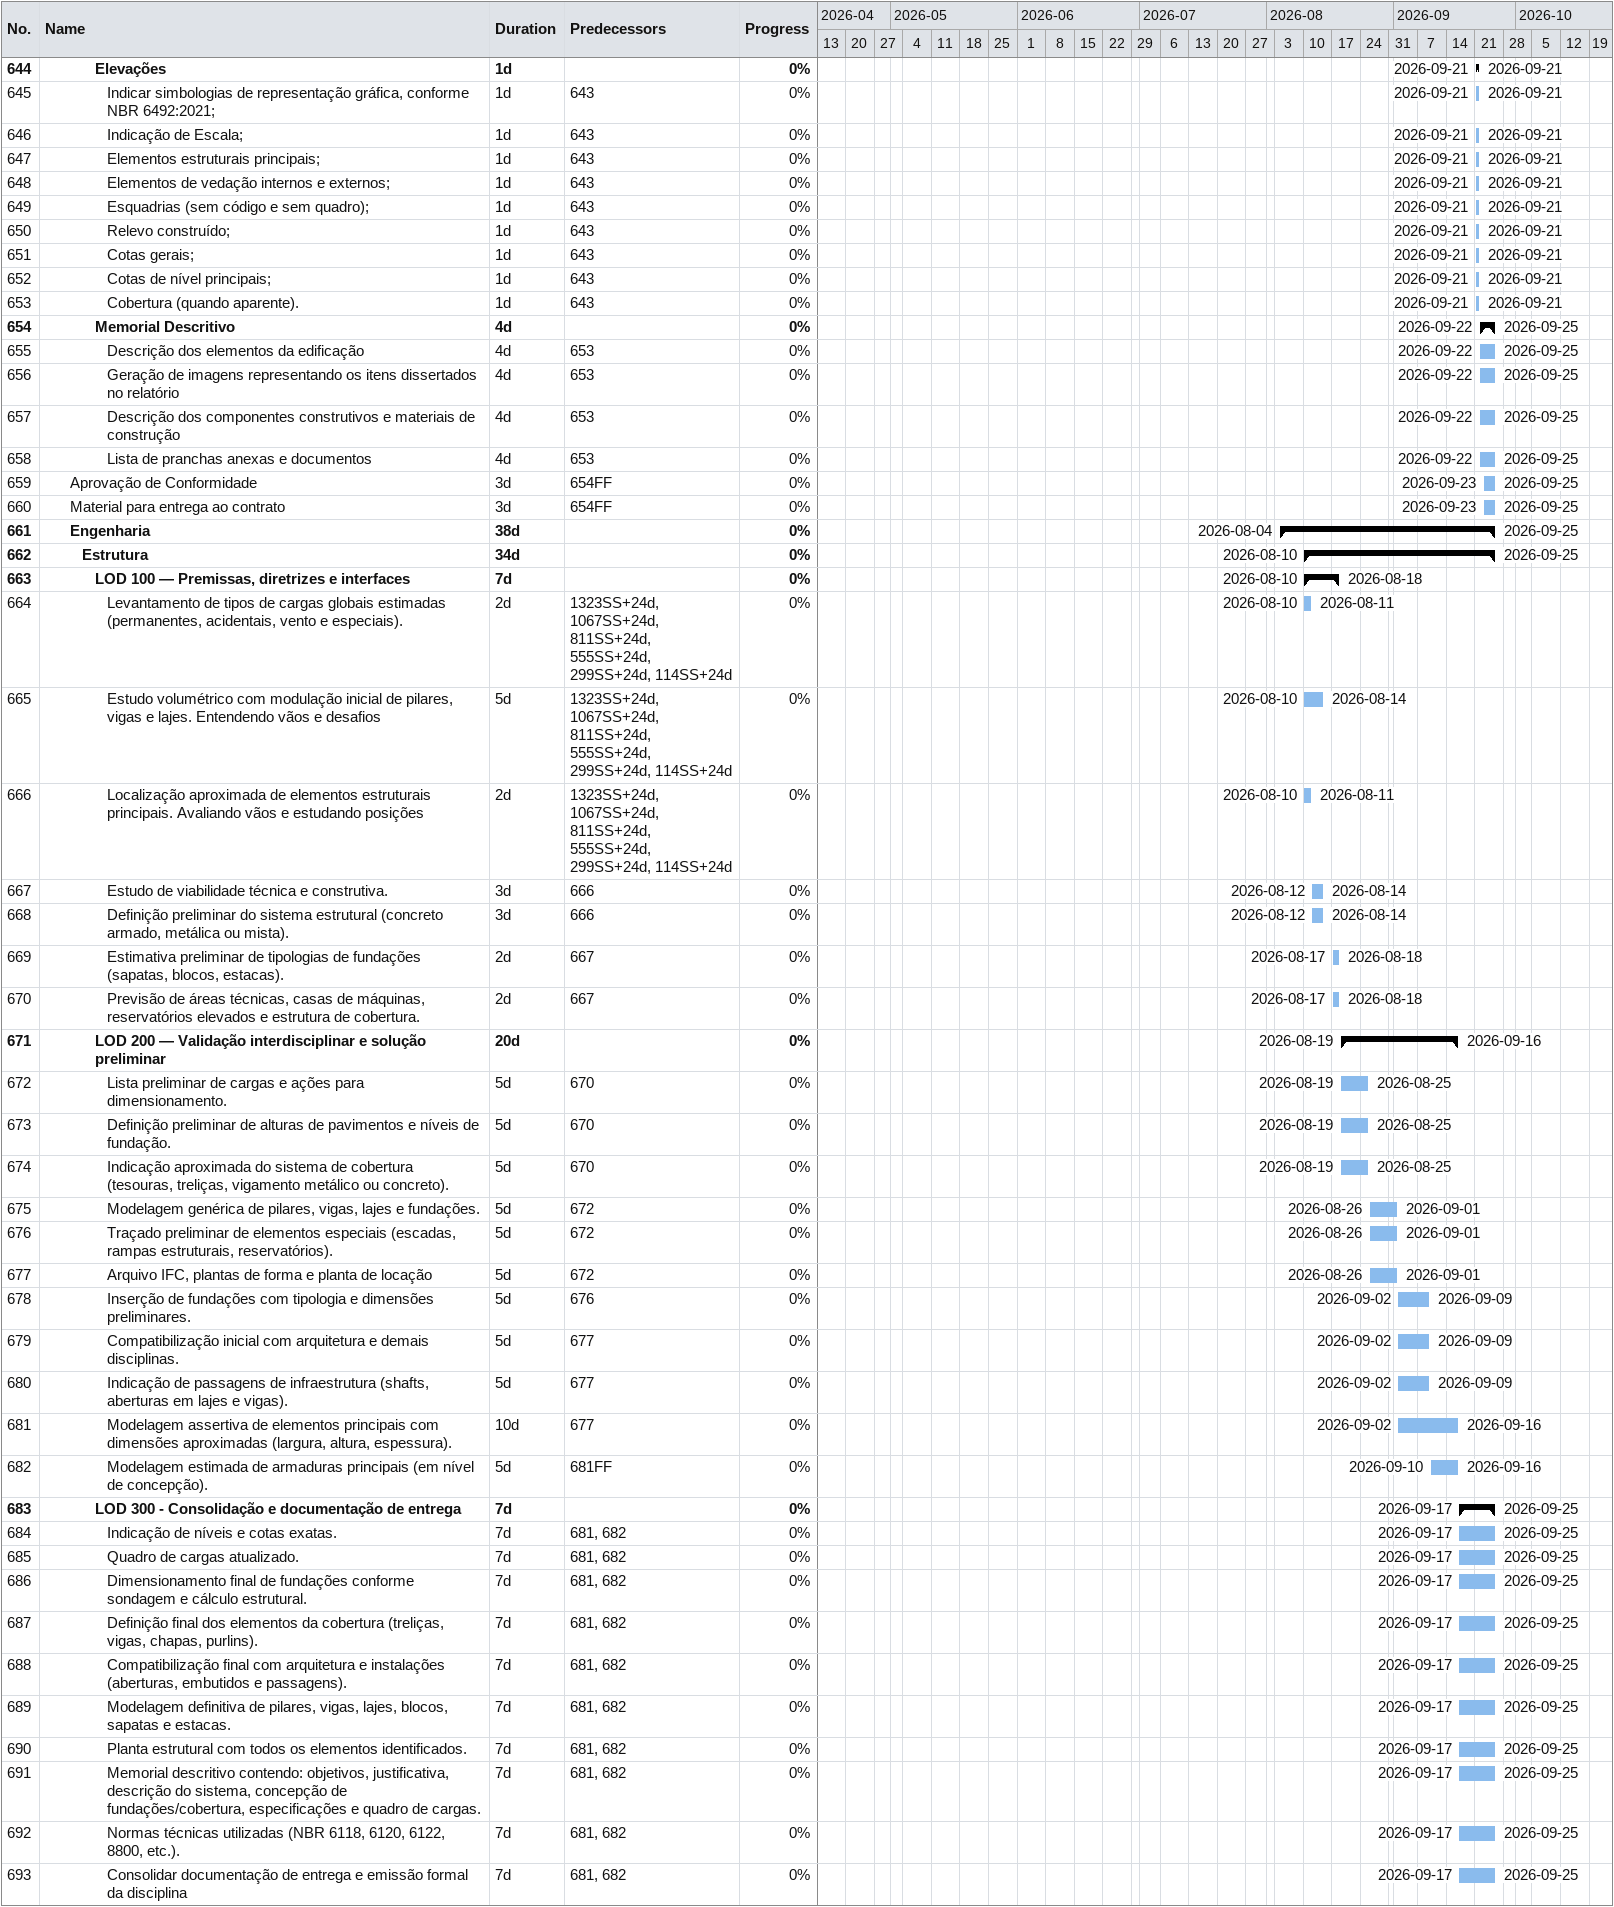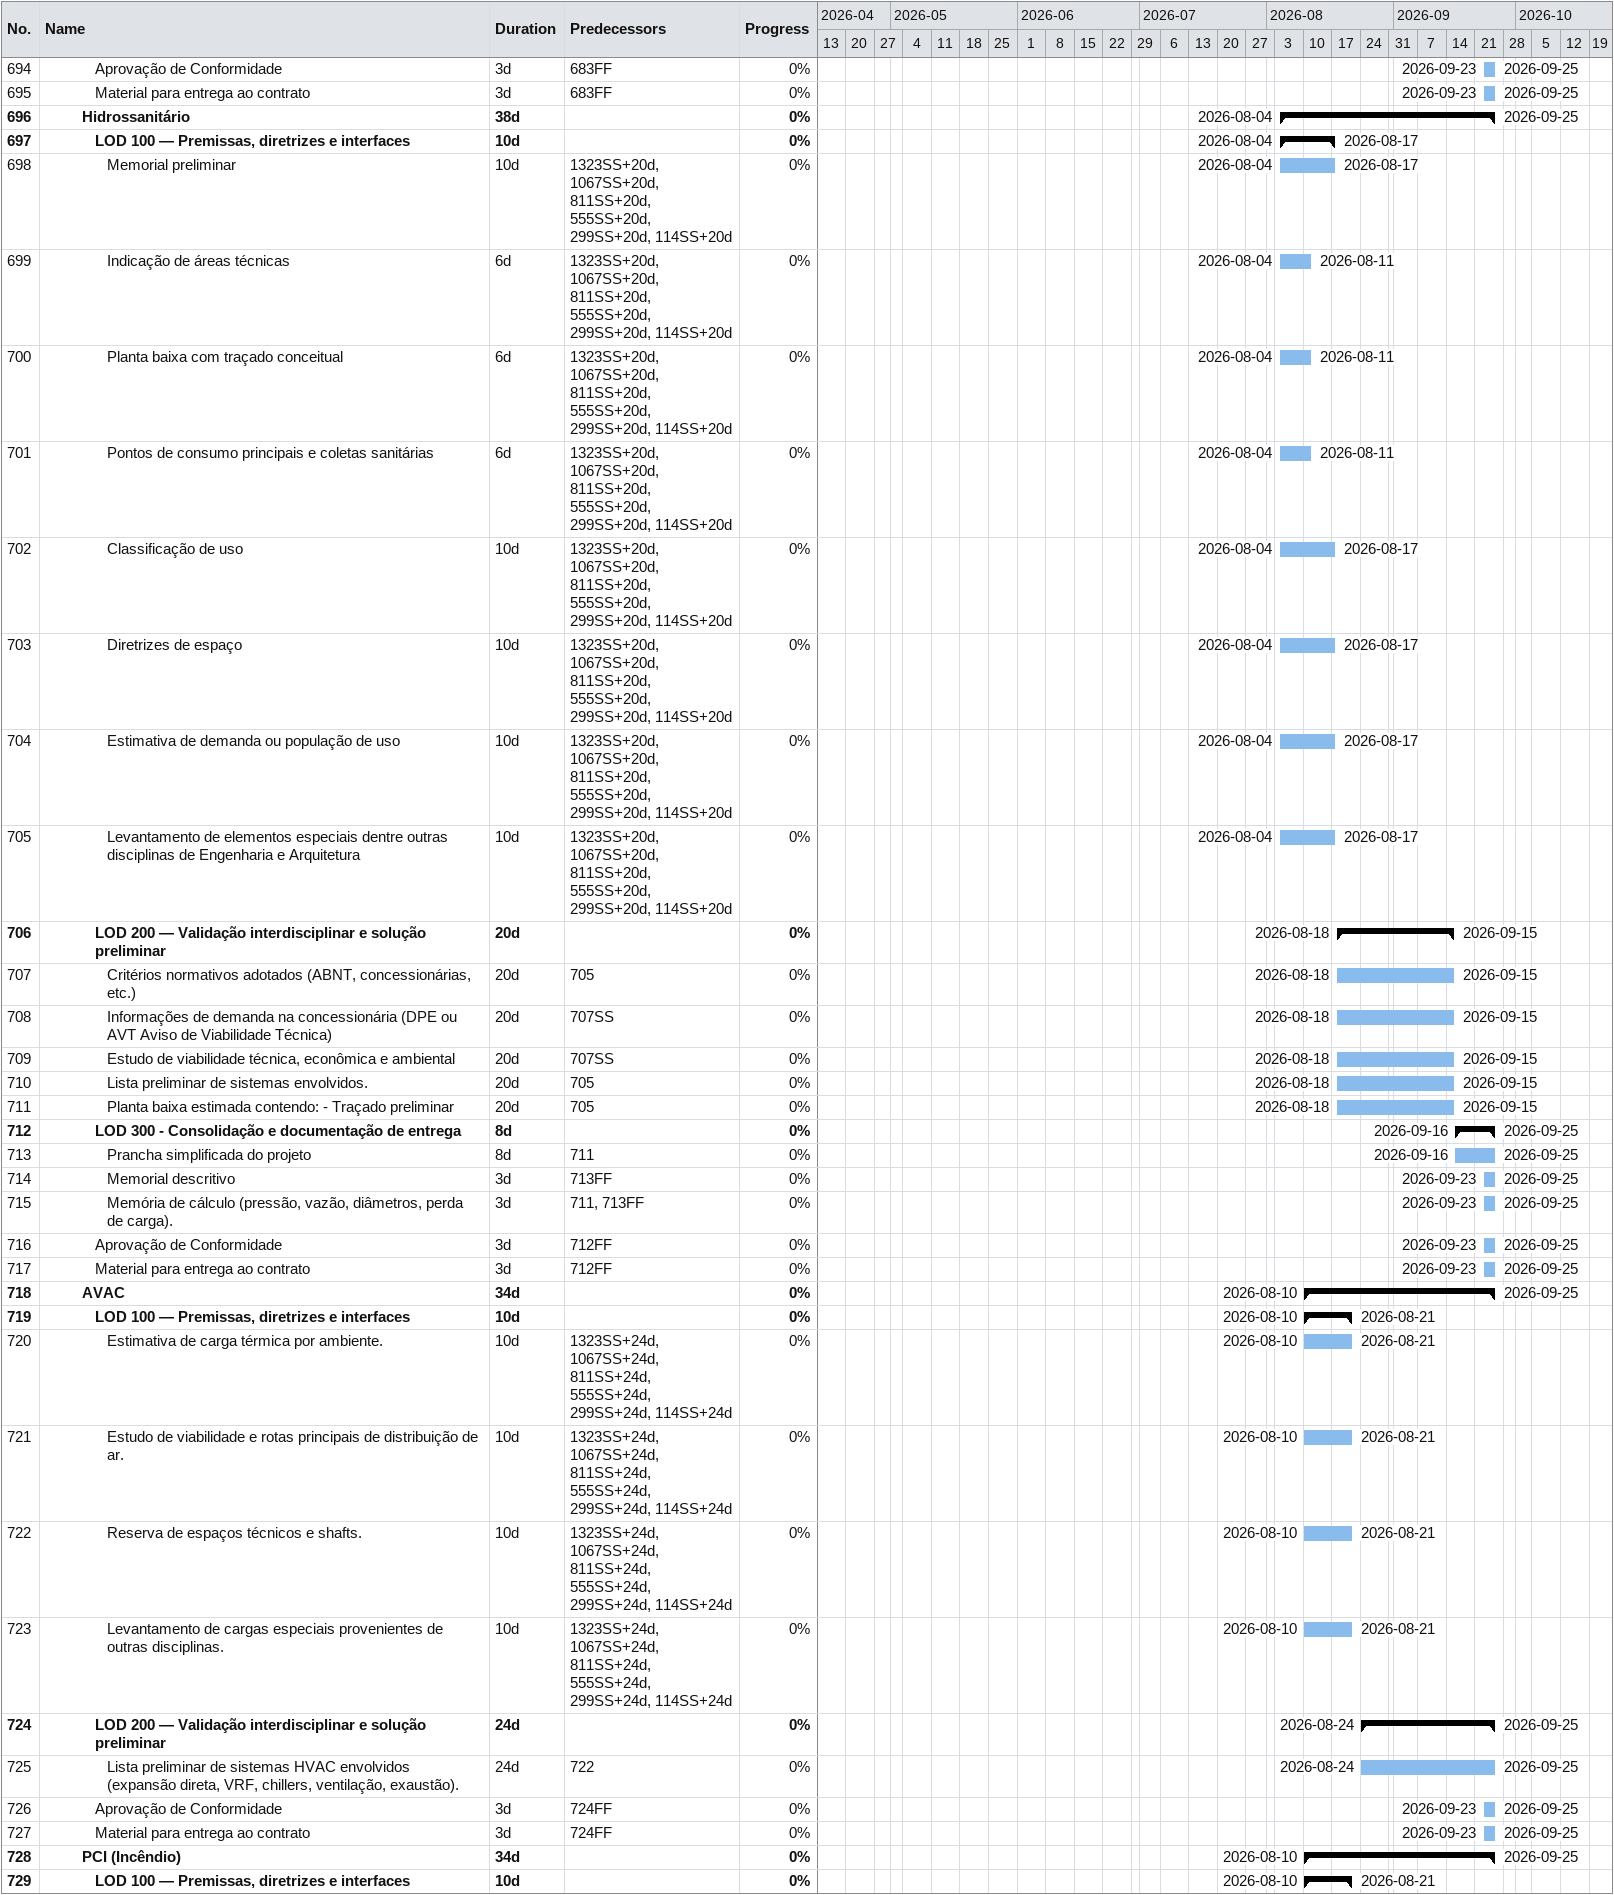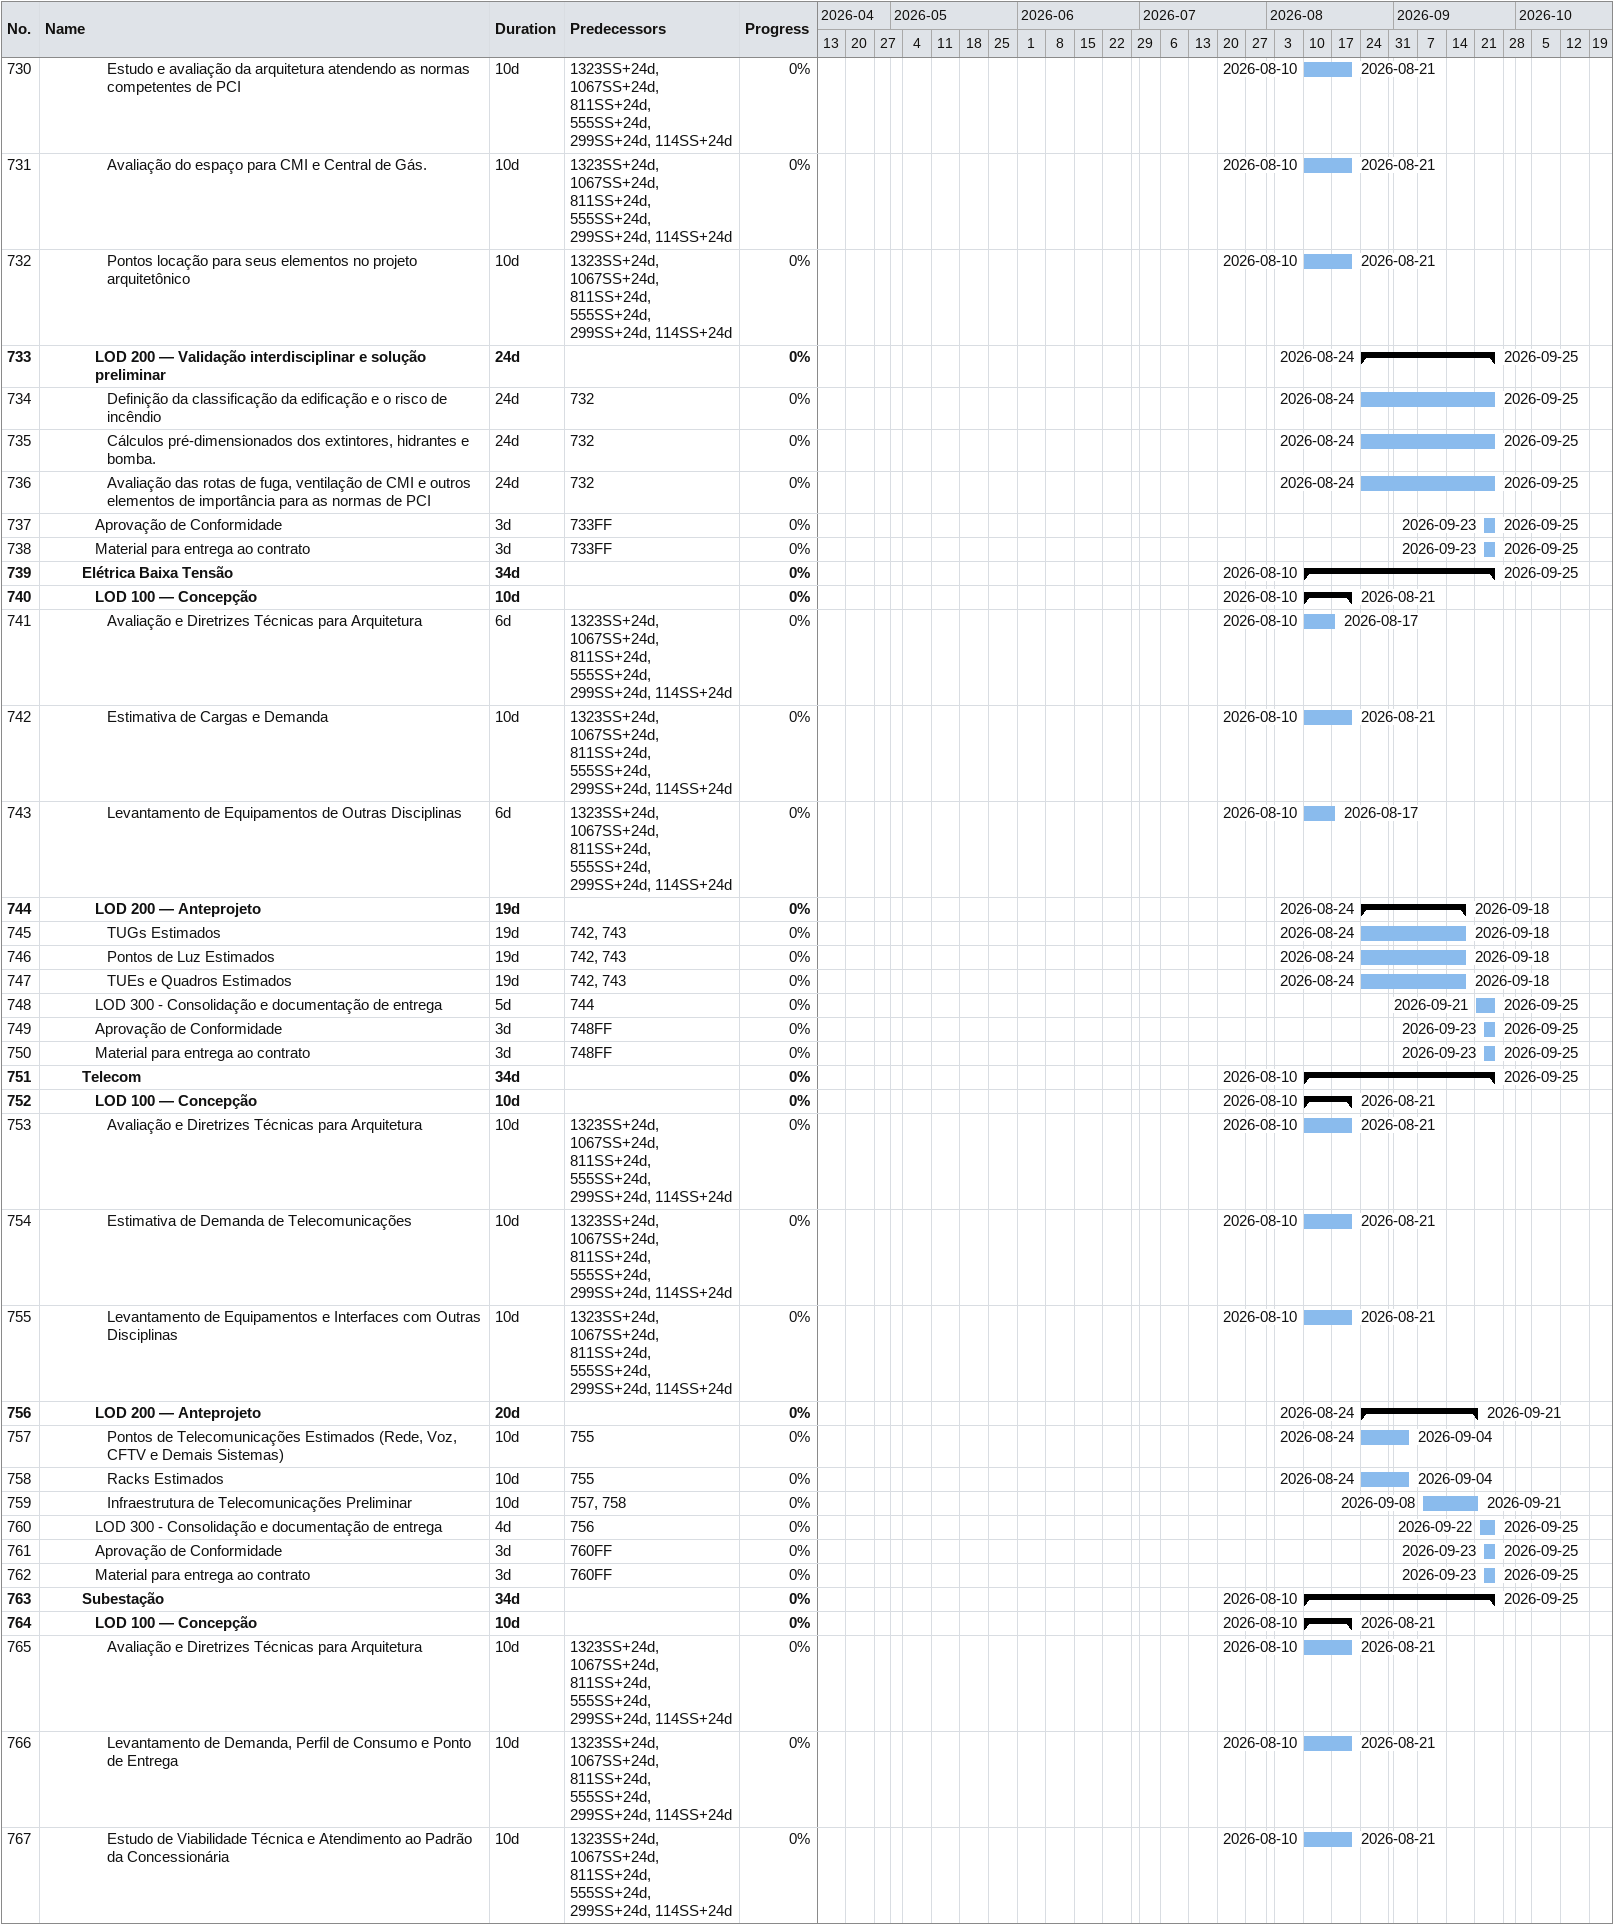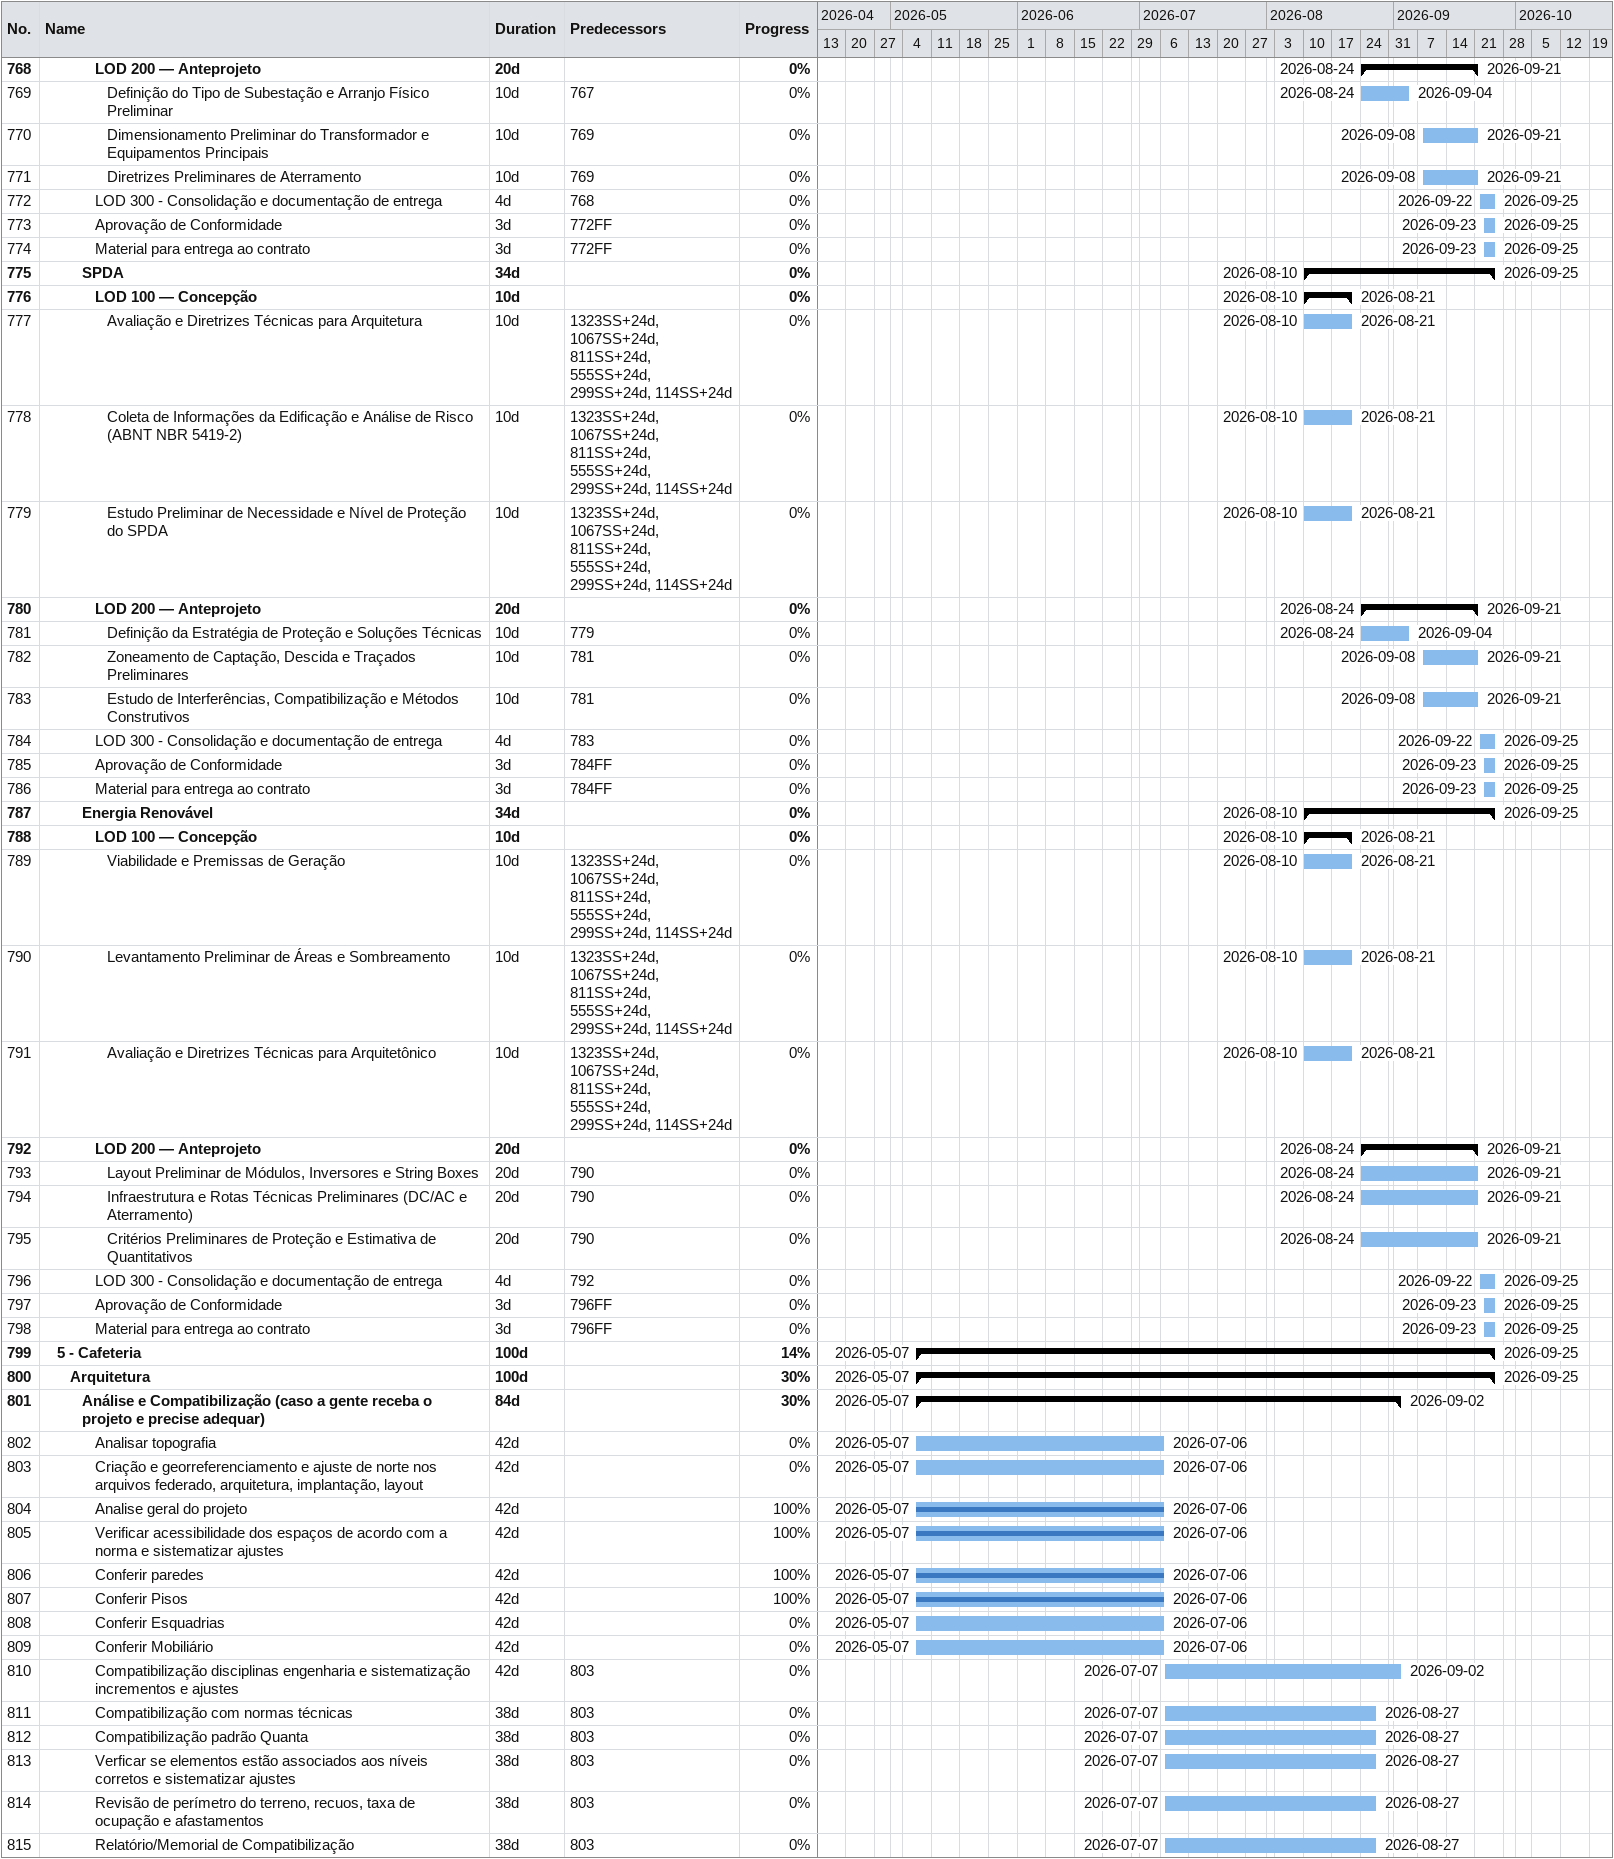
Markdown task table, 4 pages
| ID | Level | Task | Duration | Start | Finish | Predecessors | % complete |
|---|---|---|---|---|---|---|---|
| 644 | 5 | **Elevações** | 1d | 2026-09-21 | 2026-09-21 |  | 0 |
| 645 | 6 | Indicar simbologias de representação gráfica, conforme NBR 6492:2021; | 1d | 2026-09-21 | 2026-09-21 | 643 | 0 |
| 646 | 6 | Indicação de Escala; | 1d | 2026-09-21 | 2026-09-21 | 643 | 0 |
| 647 | 6 | Elementos estruturais principais; | 1d | 2026-09-21 | 2026-09-21 | 643 | 0 |
| 648 | 6 | Elementos de vedação internos e externos; | 1d | 2026-09-21 | 2026-09-21 | 643 | 0 |
| 649 | 6 | Esquadrias (sem código e sem quadro); | 1d | 2026-09-21 | 2026-09-21 | 643 | 0 |
| 650 | 6 | Relevo construído; | 1d | 2026-09-21 | 2026-09-21 | 643 | 0 |
| 651 | 6 | Cotas gerais; | 1d | 2026-09-21 | 2026-09-21 | 643 | 0 |
| 652 | 6 | Cotas de nível principais; | 1d | 2026-09-21 | 2026-09-21 | 643 | 0 |
| 653 | 6 | Cobertura (quando aparente). | 1d | 2026-09-21 | 2026-09-21 | 643 | 0 |
| 654 | 5 | **Memorial Descritivo** | 4d | 2026-09-22 | 2026-09-25 |  | 0 |
| 655 | 6 | Descrição dos elementos da edificação | 4d | 2026-09-22 | 2026-09-25 | 653 | 0 |
| 656 | 6 | Geração de imagens representando os itens dissertados no relatório | 4d | 2026-09-22 | 2026-09-25 | 653 | 0 |
| 657 | 6 | Descrição dos componentes construtivos e materiais de construção | 4d | 2026-09-22 | 2026-09-25 | 653 | 0 |
| 658 | 6 | Lista de pranchas anexas e documentos | 4d | 2026-09-22 | 2026-09-25 | 653 | 0 |
| 659 | 3 | Aprovação de Conformidade | 3d | 2026-09-23 | 2026-09-25 | 654FF | 0 |
| 660 | 3 | Material para entrega ao contrato | 3d | 2026-09-23 | 2026-09-25 | 654FF | 0 |
| 661 | 3 | **Engenharia** | 38d | 2026-08-04 | 2026-09-25 |  | 0 |
| 662 | 4 | **Estrutura** | 34d | 2026-08-10 | 2026-09-25 |  | 0 |
| 663 | 5 | **LOD 100 — Premissas, diretrizes e interfaces** | 7d | 2026-08-10 | 2026-08-18 |  | 0 |
| 664 | 6 | Levantamento de tipos de cargas globais estimadas (permanentes, acidentais, vento e especiais). | 2d | 2026-08-10 | 2026-08-11 | 1323SS+24d, 1067SS+24d, 811SS+24d, 555SS+24d, 299SS+24d, 114SS+24d | 0 |
| 665 | 6 | Estudo volumétrico com modulação inicial de pilares, vigas e lajes. Entendendo vãos e desafios | 5d | 2026-08-10 | 2026-08-14 | 1323SS+24d, 1067SS+24d, 811SS+24d, 555SS+24d, 299SS+24d, 114SS+24d | 0 |
| 666 | 6 | Localização aproximada de elementos estruturais principais. Avaliando vãos e estudando posições | 2d | 2026-08-10 | 2026-08-11 | 1323SS+24d, 1067SS+24d, 811SS+24d, 555SS+24d, 299SS+24d, 114SS+24d | 0 |
| 667 | 6 | Estudo de viabilidade técnica e construtiva. | 3d | 2026-08-12 | 2026-08-14 | 666 | 0 |
| 668 | 6 | Definição preliminar do sistema estrutural (concreto armado, metálica ou mista). | 3d | 2026-08-12 | 2026-08-14 | 666 | 0 |
| 669 | 6 | Estimativa preliminar de tipologias de fundações (sapatas, blocos, estacas). | 2d | 2026-08-17 | 2026-08-18 | 667 | 0 |
| 670 | 6 | Previsão de áreas técnicas, casas de máquinas, reservatórios elevados e estrutura de cobertura. | 2d | 2026-08-17 | 2026-08-18 | 667 | 0 |
| 671 | 5 | **LOD 200 — Validação interdisciplinar e solução preliminar** | 20d | 2026-08-19 | 2026-09-16 |  | 0 |
| 672 | 6 | Lista preliminar de cargas e ações para dimensionamento. | 5d | 2026-08-19 | 2026-08-25 | 670 | 0 |
| 673 | 6 | Definição preliminar de alturas de pavimentos e níveis de fundação. | 5d | 2026-08-19 | 2026-08-25 | 670 | 0 |
| 674 | 6 | Indicação aproximada do sistema de cobertura (tesouras, treliças, vigamento metálico ou concreto). | 5d | 2026-08-19 | 2026-08-25 | 670 | 0 |
| 675 | 6 | Modelagem genérica de pilares, vigas, lajes e fundações. | 5d | 2026-08-26 | 2026-09-01 | 672 | 0 |
| 676 | 6 | Traçado preliminar de elementos especiais (escadas, rampas estruturais, reservatórios). | 5d | 2026-08-26 | 2026-09-01 | 672 | 0 |
| 677 | 6 | Arquivo IFC, plantas de forma e planta de locação | 5d | 2026-08-26 | 2026-09-01 | 672 | 0 |
| 678 | 6 | Inserção de fundações com tipologia e dimensões preliminares. | 5d | 2026-09-02 | 2026-09-09 | 676 | 0 |
| 679 | 6 | Compatibilização inicial com arquitetura e demais disciplinas. | 5d | 2026-09-02 | 2026-09-09 | 677 | 0 |
| 680 | 6 | Indicação de passagens de infraestrutura (shafts, aberturas em lajes e vigas). | 5d | 2026-09-02 | 2026-09-09 | 677 | 0 |
| 681 | 6 | Modelagem assertiva de elementos principais com dimensões aproximadas (largura, altura, espessura). | 10d | 2026-09-02 | 2026-09-16 | 677 | 0 |
| 682 | 6 | Modelagem estimada de armaduras principais (em nível de concepção). | 5d | 2026-09-10 | 2026-09-16 | 681FF | 0 |
| 683 | 5 | **LOD 300 - Consolidação e documentação de entrega** | 7d | 2026-09-17 | 2026-09-25 |  | 0 |
| 684 | 6 | Indicação de níveis e cotas exatas. | 7d | 2026-09-17 | 2026-09-25 | 681, 682 | 0 |
| 685 | 6 | Quadro de cargas atualizado. | 7d | 2026-09-17 | 2026-09-25 | 681, 682 | 0 |
| 686 | 6 | Dimensionamento final de fundações conforme sondagem e cálculo estrutural. | 7d | 2026-09-17 | 2026-09-25 | 681, 682 | 0 |
| 687 | 6 | Definição final dos elementos da cobertura (treliças, vigas, chapas, purlins). | 7d | 2026-09-17 | 2026-09-25 | 681, 682 | 0 |
| 688 | 6 | Compatibilização final com arquitetura e instalações (aberturas, embutidos e passagens). | 7d | 2026-09-17 | 2026-09-25 | 681, 682 | 0 |
| 689 | 6 | Modelagem definitiva de pilares, vigas, lajes, blocos, sapatas e estacas. | 7d | 2026-09-17 | 2026-09-25 | 681, 682 | 0 |
| 690 | 6 | Planta estrutural com todos os elementos identificados. | 7d | 2026-09-17 | 2026-09-25 | 681, 682 | 0 |
| 691 | 6 | Memorial descritivo contendo: objetivos, justificativa, descrição do sistema, concepção de fundações/cobertura, especificações e quadro de cargas. | 7d | 2026-09-17 | 2026-09-25 | 681, 682 | 0 |
| 692 | 6 | Normas técnicas utilizadas (NBR 6118, 6120, 6122, 8800, etc.). | 7d | 2026-09-17 | 2026-09-25 | 681, 682 | 0 |
| 693 | 6 | Consolidar documentação de entrega e emissão formal da disciplina | 7d | 2026-09-17 | 2026-09-25 | 681, 682 | 0 |
| 694 | 5 | Aprovação de Conformidade | 3d | 2026-09-23 | 2026-09-25 | 683FF | 0 |
| 695 | 5 | Material para entrega ao contrato | 3d | 2026-09-23 | 2026-09-25 | 683FF | 0 |
| 696 | 4 | **Hidrossanitário** | 38d | 2026-08-04 | 2026-09-25 |  | 0 |
| 697 | 5 | **LOD 100 — Premissas, diretrizes e interfaces** | 10d | 2026-08-04 | 2026-08-17 |  | 0 |
| 698 | 6 | Memorial preliminar | 10d | 2026-08-04 | 2026-08-17 | 1323SS+20d, 1067SS+20d, 811SS+20d, 555SS+20d, 299SS+20d, 114SS+20d | 0 |
| 699 | 6 | Indicação de áreas técnicas | 6d | 2026-08-04 | 2026-08-11 | 1323SS+20d, 1067SS+20d, 811SS+20d, 555SS+20d, 299SS+20d, 114SS+20d | 0 |
| 700 | 6 | Planta baixa com traçado conceitual | 6d | 2026-08-04 | 2026-08-11 | 1323SS+20d, 1067SS+20d, 811SS+20d, 555SS+20d, 299SS+20d, 114SS+20d | 0 |
| 701 | 6 | Pontos de consumo principais e coletas sanitárias | 6d | 2026-08-04 | 2026-08-11 | 1323SS+20d, 1067SS+20d, 811SS+20d, 555SS+20d, 299SS+20d, 114SS+20d | 0 |
| 702 | 6 | Classificação de uso | 10d | 2026-08-04 | 2026-08-17 | 1323SS+20d, 1067SS+20d, 811SS+20d, 555SS+20d, 299SS+20d, 114SS+20d | 0 |
| 703 | 6 | Diretrizes de espaço | 10d | 2026-08-04 | 2026-08-17 | 1323SS+20d, 1067SS+20d, 811SS+20d, 555SS+20d, 299SS+20d, 114SS+20d | 0 |
| 704 | 6 | Estimativa de demanda ou população de uso | 10d | 2026-08-04 | 2026-08-17 | 1323SS+20d, 1067SS+20d, 811SS+20d, 555SS+20d, 299SS+20d, 114SS+20d | 0 |
| 705 | 6 | Levantamento de elementos especiais dentre outras disciplinas de Engenharia e Arquitetura | 10d | 2026-08-04 | 2026-08-17 | 1323SS+20d, 1067SS+20d, 811SS+20d, 555SS+20d, 299SS+20d, 114SS+20d | 0 |
| 706 | 5 | **LOD 200 — Validação interdisciplinar e solução preliminar** | 20d | 2026-08-18 | 2026-09-15 |  | 0 |
| 707 | 6 | Critérios normativos adotados (ABNT, concessionárias, etc.) | 20d | 2026-08-18 | 2026-09-15 | 705 | 0 |
| 708 | 6 | Informações de demanda na concessionária (DPE ou AVT Aviso de Viabilidade Técnica) | 20d | 2026-08-18 | 2026-09-15 | 707SS | 0 |
| 709 | 6 | Estudo de viabilidade técnica, econômica e ambiental | 20d | 2026-08-18 | 2026-09-15 | 707SS | 0 |
| 710 | 6 | Lista preliminar de sistemas envolvidos. | 20d | 2026-08-18 | 2026-09-15 | 705 | 0 |
| 711 | 6 | Planta baixa estimada contendo: - Traçado preliminar | 20d | 2026-08-18 | 2026-09-15 | 705 | 0 |
| 712 | 5 | **LOD 300 - Consolidação e documentação de entrega** | 8d | 2026-09-16 | 2026-09-25 |  | 0 |
| 713 | 6 | Prancha simplificada do projeto | 8d | 2026-09-16 | 2026-09-25 | 711 | 0 |
| 714 | 6 | Memorial descritivo | 3d | 2026-09-23 | 2026-09-25 | 713FF | 0 |
| 715 | 6 | Memória de cálculo (pressão, vazão, diâmetros, perda de carga). | 3d | 2026-09-23 | 2026-09-25 | 711, 713FF | 0 |
| 716 | 5 | Aprovação de Conformidade | 3d | 2026-09-23 | 2026-09-25 | 712FF | 0 |
| 717 | 5 | Material para entrega ao contrato | 3d | 2026-09-23 | 2026-09-25 | 712FF | 0 |
| 718 | 4 | **AVAC** | 34d | 2026-08-10 | 2026-09-25 |  | 0 |
| 719 | 5 | **LOD 100 — Premissas, diretrizes e interfaces** | 10d | 2026-08-10 | 2026-08-21 |  | 0 |
| 720 | 6 | Estimativa de carga térmica por ambiente. | 10d | 2026-08-10 | 2026-08-21 | 1323SS+24d, 1067SS+24d, 811SS+24d, 555SS+24d, 299SS+24d, 114SS+24d | 0 |
| 721 | 6 | Estudo de viabilidade e rotas principais de distribuição de ar. | 10d | 2026-08-10 | 2026-08-21 | 1323SS+24d, 1067SS+24d, 811SS+24d, 555SS+24d, 299SS+24d, 114SS+24d | 0 |
| 722 | 6 | Reserva de espaços técnicos e shafts. | 10d | 2026-08-10 | 2026-08-21 | 1323SS+24d, 1067SS+24d, 811SS+24d, 555SS+24d, 299SS+24d, 114SS+24d | 0 |
| 723 | 6 | Levantamento de cargas especiais provenientes de outras disciplinas. | 10d | 2026-08-10 | 2026-08-21 | 1323SS+24d, 1067SS+24d, 811SS+24d, 555SS+24d, 299SS+24d, 114SS+24d | 0 |
| 724 | 5 | **LOD 200 — Validação interdisciplinar e solução preliminar** | 24d | 2026-08-24 | 2026-09-25 |  | 0 |
| 725 | 6 | Lista preliminar de sistemas HVAC envolvidos (expansão direta, VRF, chillers, ventilação, exaustão). | 24d | 2026-08-24 | 2026-09-25 | 722 | 0 |
| 726 | 5 | Aprovação de Conformidade | 3d | 2026-09-23 | 2026-09-25 | 724FF | 0 |
| 727 | 5 | Material para entrega ao contrato | 3d | 2026-09-23 | 2026-09-25 | 724FF | 0 |
| 728 | 4 | **PCI (Incêndio)** | 34d | 2026-08-10 | 2026-09-25 |  | 0 |
| 729 | 5 | **LOD 100 — Premissas, diretrizes e interfaces** | 10d | 2026-08-10 | 2026-08-21 |  | 0 |
| 730 | 6 | Estudo e avaliação da arquitetura atendendo as normas competentes de PCI | 10d | 2026-08-10 | 2026-08-21 | 1323SS+24d, 1067SS+24d, 811SS+24d, 555SS+24d, 299SS+24d, 114SS+24d | 0 |
| 731 | 6 | Avaliação do espaço para CMI e Central de Gás. | 10d | 2026-08-10 | 2026-08-21 | 1323SS+24d, 1067SS+24d, 811SS+24d, 555SS+24d, 299SS+24d, 114SS+24d | 0 |
| 732 | 6 | Pontos locação para seus elementos no projeto arquitetônico | 10d | 2026-08-10 | 2026-08-21 | 1323SS+24d, 1067SS+24d, 811SS+24d, 555SS+24d, 299SS+24d, 114SS+24d | 0 |
| 733 | 5 | **LOD 200 — Validação interdisciplinar e solução preliminar** | 24d | 2026-08-24 | 2026-09-25 |  | 0 |
| 734 | 6 | Definição da classificação da edificação e o risco de incêndio | 24d | 2026-08-24 | 2026-09-25 | 732 | 0 |
| 735 | 6 | Cálculos pré-dimensionados dos extintores, hidrantes e bomba. | 24d | 2026-08-24 | 2026-09-25 | 732 | 0 |
| 736 | 6 | Avaliação das rotas de fuga, ventilação de CMI e outros elementos de importância para as normas de PCI | 24d | 2026-08-24 | 2026-09-25 | 732 | 0 |
| 737 | 5 | Aprovação de Conformidade | 3d | 2026-09-23 | 2026-09-25 | 733FF | 0 |
| 738 | 5 | Material para entrega ao contrato | 3d | 2026-09-23 | 2026-09-25 | 733FF | 0 |
| 739 | 4 | **Elétrica Baixa Tensão** | 34d | 2026-08-10 | 2026-09-25 |  | 0 |
| 740 | 5 | **LOD 100 — Concepção** | 10d | 2026-08-10 | 2026-08-21 |  | 0 |
| 741 | 6 | Avaliação e Diretrizes Técnicas para Arquitetura | 6d | 2026-08-10 | 2026-08-17 | 1323SS+24d, 1067SS+24d, 811SS+24d, 555SS+24d, 299SS+24d, 114SS+24d | 0 |
| 742 | 6 | Estimativa de Cargas e Demanda | 10d | 2026-08-10 | 2026-08-21 | 1323SS+24d, 1067SS+24d, 811SS+24d, 555SS+24d, 299SS+24d, 114SS+24d | 0 |
| 743 | 6 | Levantamento de Equipamentos de Outras Disciplinas | 6d | 2026-08-10 | 2026-08-17 | 1323SS+24d, 1067SS+24d, 811SS+24d, 555SS+24d, 299SS+24d, 114SS+24d | 0 |
| 744 | 5 | **LOD 200 — Anteprojeto** | 19d | 2026-08-24 | 2026-09-18 |  | 0 |
| 745 | 6 | TUGs Estimados | 19d | 2026-08-24 | 2026-09-18 | 742, 743 | 0 |
| 746 | 6 | Pontos de Luz Estimados | 19d | 2026-08-24 | 2026-09-18 | 742, 743 | 0 |
| 747 | 6 | TUEs e Quadros Estimados | 19d | 2026-08-24 | 2026-09-18 | 742, 743 | 0 |
| 748 | 5 | LOD 300 - Consolidação e documentação de entrega | 5d | 2026-09-21 | 2026-09-25 | 744 | 0 |
| 749 | 5 | Aprovação de Conformidade | 3d | 2026-09-23 | 2026-09-25 | 748FF | 0 |
| 750 | 5 | Material para entrega ao contrato | 3d | 2026-09-23 | 2026-09-25 | 748FF | 0 |
| 751 | 4 | **Telecom** | 34d | 2026-08-10 | 2026-09-25 |  | 0 |
| 752 | 5 | **LOD 100 — Concepção** | 10d | 2026-08-10 | 2026-08-21 |  | 0 |
| 753 | 6 | Avaliação e Diretrizes Técnicas para Arquitetura | 10d | 2026-08-10 | 2026-08-21 | 1323SS+24d, 1067SS+24d, 811SS+24d, 555SS+24d, 299SS+24d, 114SS+24d | 0 |
| 754 | 6 | Estimativa de Demanda de Telecomunicações | 10d | 2026-08-10 | 2026-08-21 | 1323SS+24d, 1067SS+24d, 811SS+24d, 555SS+24d, 299SS+24d, 114SS+24d | 0 |
| 755 | 6 | Levantamento de Equipamentos e Interfaces com Outras Disciplinas | 10d | 2026-08-10 | 2026-08-21 | 1323SS+24d, 1067SS+24d, 811SS+24d, 555SS+24d, 299SS+24d, 114SS+24d | 0 |
| 756 | 5 | **LOD 200 — Anteprojeto** | 20d | 2026-08-24 | 2026-09-21 |  | 0 |
| 757 | 6 | Pontos de Telecomunicações Estimados (Rede, Voz, CFTV e Demais Sistemas) | 10d | 2026-08-24 | 2026-09-04 | 755 | 0 |
| 758 | 6 | Racks Estimados | 10d | 2026-08-24 | 2026-09-04 | 755 | 0 |
| 759 | 6 | Infraestrutura de Telecomunicações Preliminar | 10d | 2026-09-08 | 2026-09-21 | 757, 758 | 0 |
| 760 | 5 | LOD 300 - Consolidação e documentação de entrega | 4d | 2026-09-22 | 2026-09-25 | 756 | 0 |
| 761 | 5 | Aprovação de Conformidade | 3d | 2026-09-23 | 2026-09-25 | 760FF | 0 |
| 762 | 5 | Material para entrega ao contrato | 3d | 2026-09-23 | 2026-09-25 | 760FF | 0 |
| 763 | 4 | **Subestação** | 34d | 2026-08-10 | 2026-09-25 |  | 0 |
| 764 | 5 | **LOD 100 — Concepção** | 10d | 2026-08-10 | 2026-08-21 |  | 0 |
| 765 | 6 | Avaliação e Diretrizes Técnicas para Arquitetura | 10d | 2026-08-10 | 2026-08-21 | 1323SS+24d, 1067SS+24d, 811SS+24d, 555SS+24d, 299SS+24d, 114SS+24d | 0 |
| 766 | 6 | Levantamento de Demanda, Perfil de Consumo e Ponto de Entrega | 10d | 2026-08-10 | 2026-08-21 | 1323SS+24d, 1067SS+24d, 811SS+24d, 555SS+24d, 299SS+24d, 114SS+24d | 0 |
| 767 | 6 | Estudo de Viabilidade Técnica e Atendimento ao Padrão da Concessionária | 10d | 2026-08-10 | 2026-08-21 | 1323SS+24d, 1067SS+24d, 811SS+24d, 555SS+24d, 299SS+24d, 114SS+24d | 0 |
| 768 | 5 | **LOD 200 — Anteprojeto** | 20d | 2026-08-24 | 2026-09-21 |  | 0 |
| 769 | 6 | Definição do Tipo de Subestação e Arranjo Físico Preliminar | 10d | 2026-08-24 | 2026-09-04 | 767 | 0 |
| 770 | 6 | Dimensionamento Preliminar do Transformador e Equipamentos Principais | 10d | 2026-09-08 | 2026-09-21 | 769 | 0 |
| 771 | 6 | Diretrizes Preliminares de Aterramento | 10d | 2026-09-08 | 2026-09-21 | 769 | 0 |
| 772 | 5 | LOD 300 - Consolidação e documentação de entrega | 4d | 2026-09-22 | 2026-09-25 | 768 | 0 |
| 773 | 5 | Aprovação de Conformidade | 3d | 2026-09-23 | 2026-09-25 | 772FF | 0 |
| 774 | 5 | Material para entrega ao contrato | 3d | 2026-09-23 | 2026-09-25 | 772FF | 0 |
| 775 | 4 | **SPDA** | 34d | 2026-08-10 | 2026-09-25 |  | 0 |
| 776 | 5 | **LOD 100 — Concepção** | 10d | 2026-08-10 | 2026-08-21 |  | 0 |
| 777 | 6 | Avaliação e Diretrizes Técnicas para Arquitetura | 10d | 2026-08-10 | 2026-08-21 | 1323SS+24d, 1067SS+24d, 811SS+24d, 555SS+24d, 299SS+24d, 114SS+24d | 0 |
| 778 | 6 | Coleta de Informações da Edificação e Análise de Risco (ABNT NBR 5419-2) | 10d | 2026-08-10 | 2026-08-21 | 1323SS+24d, 1067SS+24d, 811SS+24d, 555SS+24d, 299SS+24d, 114SS+24d | 0 |
| 779 | 6 | Estudo Preliminar de Necessidade e Nível de Proteção do SPDA | 10d | 2026-08-10 | 2026-08-21 | 1323SS+24d, 1067SS+24d, 811SS+24d, 555SS+24d, 299SS+24d, 114SS+24d | 0 |
| 780 | 5 | **LOD 200 — Anteprojeto** | 20d | 2026-08-24 | 2026-09-21 |  | 0 |
| 781 | 6 | Definição da Estratégia de Proteção e Soluções Técnicas | 10d | 2026-08-24 | 2026-09-04 | 779 | 0 |
| 782 | 6 | Zoneamento de Captação, Descida e Traçados Preliminares | 10d | 2026-09-08 | 2026-09-21 | 781 | 0 |
| 783 | 6 | Estudo de Interferências, Compatibilização e Métodos Construtivos | 10d | 2026-09-08 | 2026-09-21 | 781 | 0 |
| 784 | 5 | LOD 300 - Consolidação e documentação de entrega | 4d | 2026-09-22 | 2026-09-25 | 783 | 0 |
| 785 | 5 | Aprovação de Conformidade | 3d | 2026-09-23 | 2026-09-25 | 784FF | 0 |
| 786 | 5 | Material para entrega ao contrato | 3d | 2026-09-23 | 2026-09-25 | 784FF | 0 |
| 787 | 4 | **Energia Renovável** | 34d | 2026-08-10 | 2026-09-25 |  | 0 |
| 788 | 5 | **LOD 100 — Concepção** | 10d | 2026-08-10 | 2026-08-21 |  | 0 |
| 789 | 6 | Viabilidade e Premissas de Geração | 10d | 2026-08-10 | 2026-08-21 | 1323SS+24d, 1067SS+24d, 811SS+24d, 555SS+24d, 299SS+24d, 114SS+24d | 0 |
| 790 | 6 | Levantamento Preliminar de Áreas e Sombreamento | 10d | 2026-08-10 | 2026-08-21 | 1323SS+24d, 1067SS+24d, 811SS+24d, 555SS+24d, 299SS+24d, 114SS+24d | 0 |
| 791 | 6 | Avaliação e Diretrizes Técnicas para Arquitetônico | 10d | 2026-08-10 | 2026-08-21 | 1323SS+24d, 1067SS+24d, 811SS+24d, 555SS+24d, 299SS+24d, 114SS+24d | 0 |
| 792 | 5 | **LOD 200 — Anteprojeto** | 20d | 2026-08-24 | 2026-09-21 |  | 0 |
| 793 | 6 | Layout Preliminar de Módulos, Inversores e String Boxes | 20d | 2026-08-24 | 2026-09-21 | 790 | 0 |
| 794 | 6 | Infraestrutura e Rotas Técnicas Preliminares (DC/AC e Aterramento) | 20d | 2026-08-24 | 2026-09-21 | 790 | 0 |
| 795 | 6 | Critérios Preliminares de Proteção e Estimativa de Quantitativos | 20d | 2026-08-24 | 2026-09-21 | 790 | 0 |
| 796 | 5 | LOD 300 - Consolidação e documentação de entrega | 4d | 2026-09-22 | 2026-09-25 | 792 | 0 |
| 797 | 5 | Aprovação de Conformidade | 3d | 2026-09-23 | 2026-09-25 | 796FF | 0 |
| 798 | 5 | Material para entrega ao contrato | 3d | 2026-09-23 | 2026-09-25 | 796FF | 0 |
| 799 | 2 | **5 - Cafeteria** | 100d | 2026-05-07 | 2026-09-25 |  | 14 |
| 800 | 3 | **Arquitetura** | 100d | 2026-05-07 | 2026-09-25 |  | 30 |
| 801 | 4 | **Análise e Compatibilização (caso a gente receba o projeto e precise adequar)** | 84d | 2026-05-07 | 2026-09-02 |  | 30 |
| 802 | 5 | Analisar topografia | 42d | 2026-05-07 | 2026-07-06 |  | 0 |
| 803 | 5 | Criação e georreferenciamento e ajuste de norte nos arquivos federado, arquitetura, implantação, layout | 42d | 2026-05-07 | 2026-07-06 |  | 0 |
| 804 | 5 | Analise geral do projeto | 42d | 2026-05-07 | 2026-07-06 |  | 100 |
| 805 | 5 | Verificar acessibilidade dos espaços de acordo com a norma e sistematizar ajustes | 42d | 2026-05-07 | 2026-07-06 |  | 100 |
| 806 | 5 | Conferir paredes | 42d | 2026-05-07 | 2026-07-06 |  | 100 |
| 807 | 5 | Conferir Pisos | 42d | 2026-05-07 | 2026-07-06 |  | 100 |
| 808 | 5 | Conferir Esquadrias | 42d | 2026-05-07 | 2026-07-06 |  | 0 |
| 809 | 5 | Conferir Mobiliário | 42d | 2026-05-07 | 2026-07-06 |  | 0 |
| 810 | 5 | Compatibilização disciplinas engenharia e sistematização incrementos e ajustes | 42d | 2026-07-07 | 2026-09-02 | 803 | 0 |
| 811 | 5 | Compatibilização com normas técnicas | 38d | 2026-07-07 | 2026-08-27 | 803 | 0 |
| 812 | 5 | Compatibilização padrão Quanta | 38d | 2026-07-07 | 2026-08-27 | 803 | 0 |
| 813 | 5 | Verficar se elementos estão associados aos níveis corretos e sistematizar ajustes | 38d | 2026-07-07 | 2026-08-27 | 803 | 0 |
| 814 | 5 | Revisão de perímetro do terreno, recuos, taxa de ocupação e afastamentos | 38d | 2026-07-07 | 2026-08-27 | 803 | 0 |
| 815 | 5 | Relatório/Memorial de Compatibilização | 38d | 2026-07-07 | 2026-08-27 | 803 | 0 |
